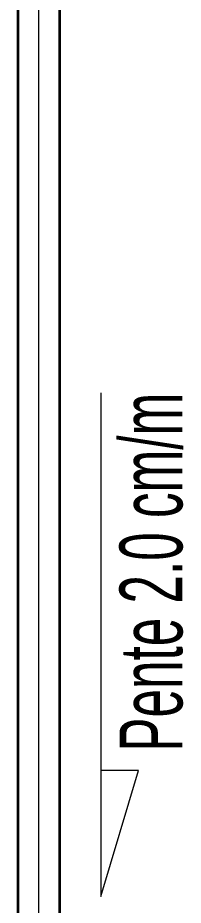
# Model space of a CAD drawing. Header units: metres. Extents: x -101133.8 to -101066.7, y -24899.3 to -24824.7.
# Drawn here: x -101132.367 to -101131.971, y -24836.027 to -24833.913 of the extents above; entities that cross this region are included whole.
import ezdxf
from ezdxf.enums import TextEntityAlignment as Align

# ---------------------------------------------------------------- set-up
doc = ezdxf.new("R2010")
doc.units = ezdxf.units.M
doc.header["$LTSCALE"] = 0.2
doc.linetypes.add('AXES', pattern=[50.8, 31.75, -6.35, 6.35, -6.35])
doc.layers.add('CMT-PLB-EV-SOUS DALLAGE', color=1, linetype='Continuous')
doc.styles.add('Arial', font='arial.ttf')

msp = doc.modelspace()

# ---------------------------------------------------------------- linework, layer by layer
at = {"layer": 'CMT-PLB-EV-SOUS DALLAGE', "lineweight": 35}
for p, q in [((-101132.3667, -24832.6683), (-101132.3667, -24837.5638)), ((-101132.2667, -24832.6683), (-101132.2667, -24837.5638))]:
    msp.add_line(p, q, dxfattribs=at)
at = {"layer": 'CMT-PLB-EV-SOUS DALLAGE', "color": 8, "linetype": 'AXES', "lineweight": 20}
msp.add_line((-101132.3167, -24832.6683), (-101132.3167, -24837.5638), dxfattribs=at)
at = {"layer": 'CMT-PLB-EV-SOUS DALLAGE', "linetype": 'Continuous', "lineweight": 20, "ltscale": 1.014}
msp.add_lwpolyline([(-101132.1686, -24834.8062), (-101132.1686, -24836.0062), (-101132.0786, -24835.7062), (-101132.1686, -24835.7062)], dxfattribs=at)

# ---------------------------------------------------------------- texts
at = {"layer": 'CMT-PLB-EV-SOUS DALLAGE', "ltscale": 1.015, "style": 'Arial', "width": 0.582638}
msp.add_text('Pente 2.0 cm/m', height=0.15, rotation=90, dxfattribs=at).set_placement((-101131.9736, -24835.6612), (-101131.9736, -24834.8062), align=Align.FIT)

doc.saveas('drawing.dxf')
